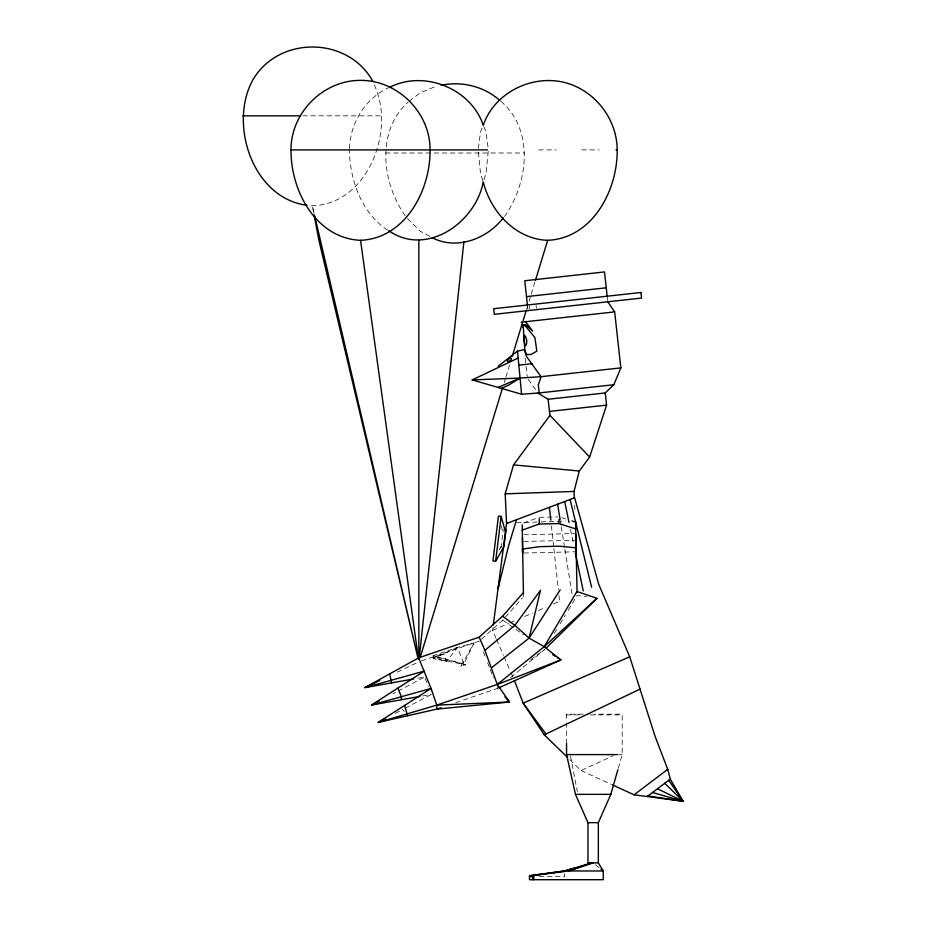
<?xml version="1.0" encoding="UTF-8"?>
<svg xmlns="http://www.w3.org/2000/svg" width="926" height="926" viewBox="0 0 926 926"><rect width="100%" height="100%" fill="white"/><g stroke="black" fill="none" stroke-linecap="round" stroke-linejoin="round"><path stroke-width="0.69" stroke-dasharray="4.63 3.47" d="M473.973 642.957L463.914 664.069L433.09 655.735L433.264 658.687L465.616 664.694L460.778 666.35L473.973 642.957L457.525 647.378L433.09 655.735L446.587 661.28L457.525 647.378L463.914 664.069L460.778 666.35M374.254 84.937C396.328 131.133 366.592 206.741 309.666 205.757M488.233 151.285L486 173.312L483.65 180.697M500.897 101.281C534.823 130.149 528.144 183.776 504.219 216.916M501.012 547.937L503.246 529.684M349.484 148.53C350.144 123.401 365.029 98.816 387.936 88.097M405.194 215.735C381.987 183.024 375.806 131.145 408.1 102.126M478.325 148.53L480.513 131.92L482.701 126.619M496.035 638.303L492.586 630.386L492.956 627.608M618.279 768.314L622.203 754.597L622.203 714.178L594.376 714.178M504.161 382.646L505.434 378.502M505.851 377.125L509.659 364.682M526.547 309.4L527.392 306.645M529.082 301.112L530.772 295.579M531.2 294.202L534.996 281.77M499.137 550.009L501.197 546.363M554.257 633.511L557.209 628.604M560.161 623.684L565.323 615.084M568.263 610.176L577.118 595.43L587.038 596.9M481.462 639.218L502.714 620.142L522.553 597.756M510.631 677.543L544.673 649.485L528.491 661.419M409.199 101.281L420.277 92.774L437.049 85.829M393.052 693.678L395.587 692.347M398.111 691.016L424.664 677.022L415.033 678.723M395.356 713.367L402.694 709.501L404.326 711.585M405.183 708.182L431.319 694.407L430.301 691.734M397.335 672.102L417.568 662.414M457.525 647.378L433.264 658.687M569.814 759.633L581.053 770.548L613.07 755.824M492.586 630.386L508.617 623.418M509.832 622.885L514.694 620.779M524.637 616.45L532.276 613.128M538.481 610.431L545.935 607.19M553.378 603.949L559.593 601.252L558.968 595.557M523.56 522.982L536.71 518.271M421.492 660.898L479.344 641.116M455.766 702.66L497.447 688.412L499.311 690.495M422.788 695.924L431.319 694.407M516.615 522.75L537.138 522.033M540.958 521.894L565.288 521.049M539.349 517.333L557.66 516.905M523.931 534.742L574.733 533.55M523.792 541.455L574.595 540.263M524.012 553.007L574.803 551.815M302.744 115.831L381.963 115.831M538.677 149.908L556.26 149.908M581.806 149.908L599.064 149.908M385.517 152.998L524.579 152.998M583.149 714.178L566.55 714.178L566.55 721.389M566.55 714.907L580.463 714.907M590.059 714.907L622.203 714.907M618.475 754.597L622.203 754.597M539.326 876.621L564.571 876.621L564.571 873.797M465.616 664.694L433.09 655.735M561.654 517.692L565.52 518.919M581.053 770.548L610.813 784.16M429.861 236.431L420.277 231.28L405.877 216.916M387.658 230.134C361.348 213.003 350.074 180.2 349.299 149.908M502.714 620.142L523.688 634.819M595.395 864.664L599.886 868.264M528.179 379.347L536.27 390.795M496.602 639.623L503.489 655.458M504.068 656.777L510.376 671.304M510.955 672.623L512.68 676.582M483.8 126.619L486 131.92L488.187 148.53M483.476 651.927L485.039 655.978M487.62 662.738L489.692 668.144M490.201 669.498L493.315 677.601M425.173 678.353L428.252 686.386M482.863 180.697L480.513 173.312L478.279 151.285M501.059 525.528L502.934 532.253M314.076 213.258L312.432 206.22L313.787 213.327M570.474 529.475L573.669 544.847M570.555 756.021L577.303 791.522M560.334 521.095L561.006 525.32M561.237 526.72L564.629 547.845M564.848 549.257L572.094 594.318M607.19 296.204L607.653 300.394M536.096 305.464L536.409 308.265M529.51 306.193L529.822 308.995M527.588 306.402L527.889 309.203M525.158 358.212L527.207 376.766M551.41 525.806L553.725 547.162M553.875 548.586L558.355 589.862M574.664 505.376L574.861 509.555M523.317 592.721L523.491 596.691M497.274 684.441L497.447 688.412M566.55 722.836L566.55 741.842M443.809 653.93L432.951 657.68L446.587 661.28L443.809 653.93"/><path stroke-width="1.39" d="M523.433 593.867L522.218 524.799M522.461 537.462L522.6 553.042L522.426 549.072L539.58 546.664L559.304 546.201L576.041 547.822L576.215 551.792L576.111 534.858M522.102 530.158L539.21 524.035L539.314 518.676M577.06 592.617L575.729 528.908L558.922 523.572L559.015 519.555M575.729 528.908L575.856 522.195L571.99 520.968M389.233 87.553C423.622 69.462 471.01 88.352 483.256 125.288C494.299 92.438 532.624 73.883 565.67 82.75C595.314 90.875 617.04 119.176 617.202 149.908C617.607 190.432 592.466 238.329 547.671 240.309C515.55 239.232 490.618 211.707 483.256 181.924C475.663 222.414 426.701 257.115 388.862 230.771M419.304 657.495L463.891 241.744M495.641 561.283L501.151 516.43L498.443 516.095L492.933 560.959L495.641 561.283L503.918 546.687L506.001 529.672M306.9 205.283C253.168 198.222 228.849 125.519 252.219 81.071C277.279 35.663 347.586 35.663 372.646 81.071M291.007 149.908C290.776 112.694 323.336 80.145 360.55 80.377C397.763 80.145 430.312 112.694 430.081 149.908C430.474 190.432 405.345 238.329 360.55 240.309C315.754 238.329 290.614 190.432 291.007 149.908L487.458 149.908M493.315 624.83L506.545 523.503L574.641 497.76L598.705 584.248L629.726 656.812L655.133 736.483L667.75 769.356L670.308 779.079L683.099 801.268L634.09 794.809L612.098 784.75M499.508 580.833L498.026 588.751L508.652 545.611L516.523 519.729M491.567 667.75L529.093 638.095L540.483 590.313L514.879 625.339L484.9 650.353L497.274 684.441L509.555 702.012L436.945 709.096L378.225 722.396L431.053 688.435L418.656 657.842L479.17 637.157L502.54 616.184L523.317 592.721M574.34 498.408L574.016 491.44L579.317 471.01L589.642 457.039L606.588 405.125L605.245 392.948L613.834 384.707L620.848 367.877L614.667 311.9L607.803 301.795M575.451 867.882L564.571 870.972L529.498 875.591L529.498 879.7L603.266 879.7L603.266 870.972L598.346 862.87L598.346 822.658L610.824 794.358L617.885 769.68M507.714 523.063L506.534 523.097L505.191 493.847L513.536 464.898L549.963 415.38L548.065 399.268L537.89 393.087L613.834 384.707M420.103 657.657L502.471 388.179M512.194 356.394L521.905 324.609M523.178 320.465L526.13 310.789M535.425 280.381L547.671 240.309M385.563 718.53L378.225 722.396L436.771 705.126L497.274 684.441L544.187 646.672L576.944 591.471L596.957 598.358L545.703 648.478M498.744 687.821L560.936 659.925L544.187 646.672L529.093 638.095L560.195 589.85M503.258 217.865C487.215 238.839 456.726 250.518 432.257 237.727M544.187 646.672L596.957 598.358M498.188 366.21L517.507 351.128L524.22 349.646L526.593 356.568L541.062 376.685L538.307 385.019L539.175 392.948L521.581 394.233L472.179 379.926L518.155 358.026M667.206 769.761L667.739 769.356L634.09 794.809M647.494 796.325L670.308 779.079M499.589 682.74L497.274 684.441L560.936 659.925L557.452 657.692M418.656 657.842L364.902 687.613L413.667 678.966M379.151 701.005L371.569 705.01L419.941 696.433M379.81 680.483L364.902 687.613L424.397 671.049L371.569 705.01L431.053 688.435L436.771 705.126L436.945 709.096L440.973 707.719M514.393 680.541L523.167 703.147L544.245 734.804L640.121 689.071M501.406 388.388L509.173 384.811L520.053 378.051L541.062 376.685L620.848 367.877M629.726 656.812L523.167 703.147L545.935 734.005M498.038 387.415L520.053 378.051L472.179 379.926M593.149 862.87L568.587 870.972L532.786 875.591L532.786 879.7M532.786 875.591L564.571 870.972L591.807 862.87L568.587 870.972L603.266 870.972L601.02 869.167M441.204 85.285C461.669 80.828 484.148 86.407 499.785 100.425M526.5 296.609L606.264 287.801M521.188 322.213L614.667 311.9M548.065 399.268L605.245 392.948M549.407 411.433L606.588 405.125M518.826 365.145L532.114 363.721M436.771 705.126L509.555 702.012L504.89 696.78M505.191 493.847L574.016 491.44M539.21 524.035L558.922 523.572M242.901 115.831L299.978 115.831M616.022 149.908L617.202 149.908M566.55 743.046L566.55 754.597L617.364 754.597M566.55 754.597L575.474 794.358L610.824 794.358M575.474 794.358L587.952 822.658L598.346 822.658M598.346 862.87L587.952 862.87L587.952 822.658M529.498 876.621L532.786 876.621M513.536 464.898L579.317 471.01M648.015 795.932L683.099 801.268L668.722 780.271M652.564 792.494L683.099 801.268L664.741 783.292M657.495 788.767L683.099 801.268M552.799 654.705L555.125 656.198M502.54 616.184L514.879 625.339L529.093 638.095M544.245 734.804L567.765 757.642M549.963 415.38L589.642 457.039M525.551 321.739L532.67 331.126L525.54 324.656L523.074 324.656L522.588 326.971L522.044 322.121M479.17 637.157L484.9 650.353M397.983 688.03L401.305 696.722L401.444 699.709M389.696 673.885L391.663 682.867M404.639 705.415L407.579 715.752M501.151 516.43L505.642 532.589M570.08 499.484L591.633 587.327M314.736 216.071L418.182 658.999L318.914 240.309L314.053 214.751M564.663 501.533L569.015 522.495M575.405 553.239L583.241 590.973M557.614 504.195L560.103 519.683M360.55 240.309L418.436 658.953M607.19 296.204L604.504 271.943L524.753 280.752L527.426 305.001M549.407 507.298L550.796 520.111M517.507 351.128L521.581 394.233M533.793 875.591L533.793 879.7M418.841 240.309L418.841 658.918M523.178 325.639L524.776 349.334L526.362 354.496L531.096 354.496L536.825 351.139L534.927 337.62L525.065 325.639L523.178 325.639M640.942 292.477L493.674 308.728L494.287 314.331L641.568 298.068L640.942 292.477M508.964 361.418A2.465 1.065 -38 0 0 511.384 358.408A2.465 1.065 -38 0 0 507.911 359.89A2.465 1.065 -38 0 0 508.964 361.418M526.605 340.328A5.186 1.979 83.7 0 0 524.255 335.397A5.186 0.671 83.7 0 0 524.209 340.594A5.186 0.671 83.7 0 0 525.389 345.664A5.186 1.979 83.7 0 0 526.605 340.328"/></g></svg>
